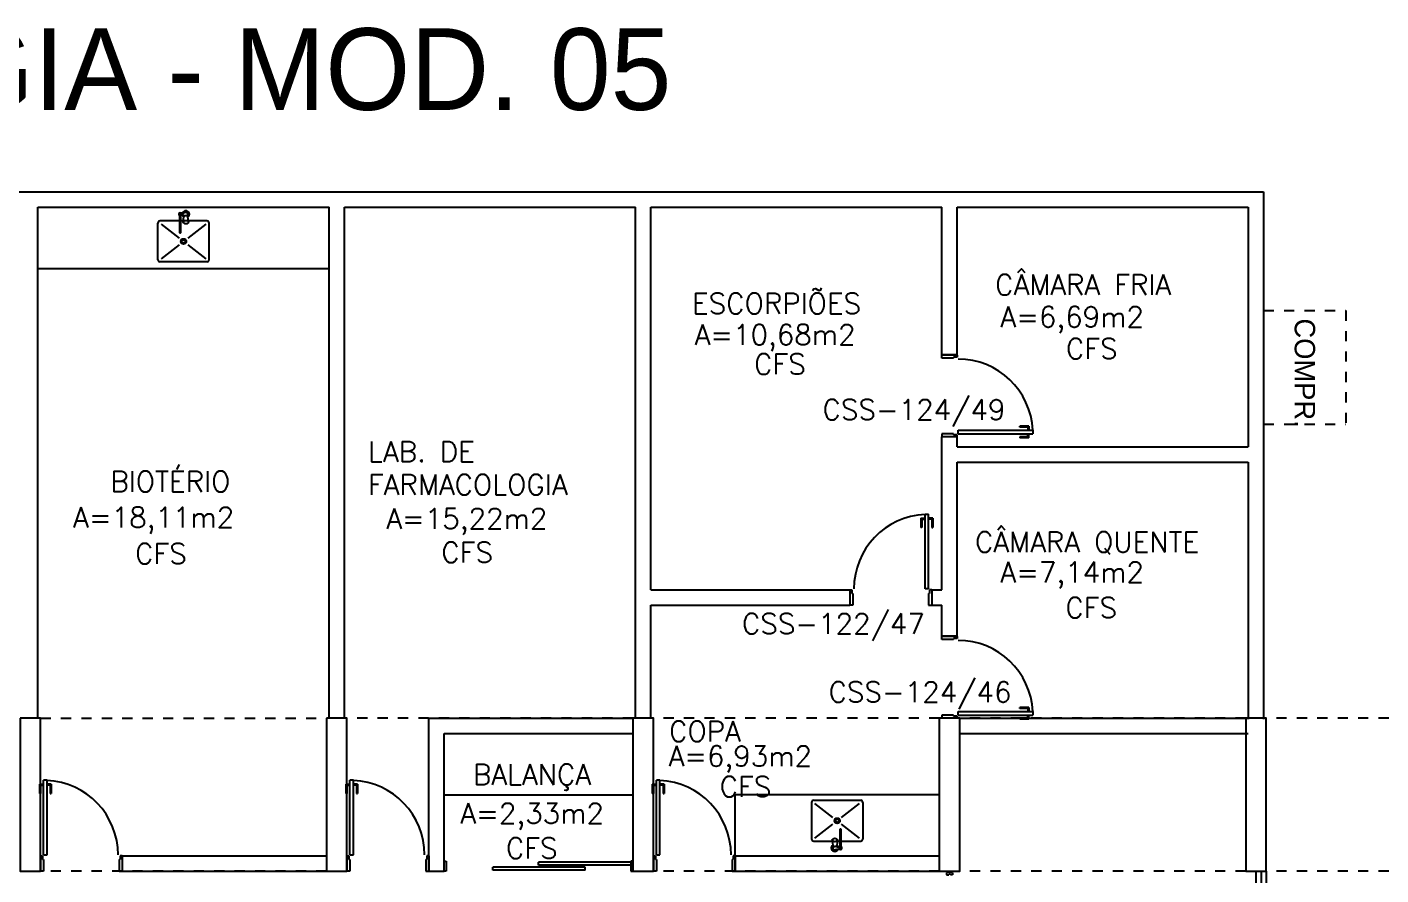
# Model space of a CAD drawing. Extents: x -248 to -11, y 347 to 447.
# Drawn here: x -120.2 to -106.94, y 405.54 to 413.85 of the extents above; entities that cross this region are included whole.
import ezdxf
from ezdxf.enums import TextEntityAlignment as Align

# ---------------------------------------------------------------- set-up
doc = ezdxf.new("R2010")
doc.units = 0
doc.header["$LTSCALE"] = 0.02
doc.header["$MEASUREMENT"] = 0
doc.linetypes.add('HIDDEN2', pattern=[0.1875, 0.125, -0.0625])
doc.layers.get('0').update_dxf_attribs({"linetype": 'CONTINUOUS'})
for name, color, linetype in [('ALV', 2, 'CONTINUOUS'), ('AREA', 2, 'CONTINUOUS'), ('BANC', 2, 'CONTINUOUS'), ('DIV', 2, 'CONTINUOUS'), ('EQUIP', 1, 'CONTINUOUS'), ('ESQ', 1, 'CONTINUOUS'), ('ESTR', 3, 'CONTINUOUS'), ('JANELA', 1, 'CONTINUOUS'), ('PORTA', 2, 'CONTINUOUS'), ('PROJ', 1, 'HIDDEN2'), ('TEXT_CENTRO_CUSTO', 1, 'CONTINUOUS'), ('TEXTO', 2, 'CONTINUOUS'), ('TEXTO-ENDEREÇO', 2, 'CONTINUOUS'), ('USO', 2, 'CONTINUOUS')]:
    doc.layers.add(name, color=color, linetype=linetype)
doc.styles.add('UNB-100', font='simplex.shx', dxfattribs={"height": 0.2})
doc.styles.add('UNB-100-1', font='simplex.shx', dxfattribs={"height": 0.2})

# ---------------------------------------------------------------- blocks, each defined once
blk = doc.blocks.new('PE80-SSS')
for p, q in [((0.075, 0), (-0.075, 0)), ((-0.075, -0.03), (-0.075, 0)), ((0.075, 0), (0.075, -0.02)), ((0.777, 0.01), (0.687, 0.01)), ((0.687, 0), (0.687, 0.01)), ((0.777, 0.01), (0.777, -0.03)), ((0.04, -0.03), (-0.075, -0.03)), ((0.075, -0.02), (0.04, -0.02)), ((0.04, -0.03), (0.04, -0.02)), ((0.085, -0.03), (0.817, -0.03)), ((0.085, -0.03), (0.085, -0.065)), ((0.085, -0.065), (0.817, -0.065)), ((0.767, 0), (0.687, 0)), ((0.767, -0.095), (0.687, -0.095)), ((0.687, -0.095), (0.687, -0.105)), ((0.777, -0.105), (0.687, -0.105)), ((0.767, 0), (0.767, -0.03)), ((0.767, -0.095), (0.767, -0.065)), ((0.777, -0.105), (0.777, -0.065)), ((0.817, -0.065), (0.817, -0.03)), ((0.04, -0.771), (-0.075, -0.771)), ((-0.075, -0.771), (-0.075, -0.801)), ((0.04, -0.771), (0.04, -0.781)), ((0.075, -0.781), (0.04, -0.781)), ((0.075, -0.801), (0.075, -0.781)), ((0.075, -0.801), (-0.075, -0.801)), ((0.075, -0.802), (-0.075, -0.802))]:
    blk.add_line(p, q)
blk.add_arc((0.085, -0.03), 0.731, 270, 357.3429)
blk = doc.blocks.new('PILAR-SSS')
blk.add_lwpolyline([(0.003, -26.452), (0.003, -27.952), (0.203, -27.952), (0.203, -26.452)], close=True)
blk = doc.blocks.new('INOXA1-P-SSS')
for p, q in [((0.12, 0.23), (0.12, 0.047)), ((0.22, 0.25), (0.14, 0.25)), ((0.15, 0.22), (0.287, 0.043)), ((0.5, 0.25), (0.22, 0.25)), ((0.353, 0.043), (0.49, 0.22)), ((0.52, 0.23), (0.52, -0.23)), ((0.043, 0.008), (0.043, -0.022)), ((0.062, 0.04), (0.071, 0.04)), ((0.131, 0.048), (0.076, 0.043)), ((0.131, -0.002), (0.076, 0.003)), ((0.22, -0.027), (0.054, -0.027)), ((0.22, -0.037), (0.054, -0.037)), ((0.063, -0.003), (0.063, -0.021)), ((0.12, -0.001), (0.12, -0.027)), ((0.12, -0.037), (0.12, -0.23)), ((0.15, -0.22), (0.287, -0.043)), ((0.231, -0.027), (0.22, -0.027)), ((0.231, -0.037), (0.22, -0.037)), ((0.353, -0.043), (0.49, -0.22)), ((0.22, -0.25), (0.14, -0.25)), ((0.5, -0.25), (0.22, -0.25))]:
    blk.add_line(p, q)
blk.add_lwpolyline([(0.076, 0.003), (0.072, 0.004), (0.069, 0.009), (0.067, 0.015), (0.066, 0.023), (0.067, 0.031), (0.069, 0.037), (0.072, 0.042), (0.076, 0.043)])
blk.add_lwpolyline([(0.131, 0.048), (0.137, 0.046), (0.143, 0.041), (0.147, 0.033), (0.148, 0.023), (0.147, 0.013), (0.143, 0.006), (0.137, 0), (0.131, -0.002), (0.125, 0), (0.119, 0.006), (0.115, 0.013), (0.114, 0.023), (0.115, 0.033), (0.119, 0.041), (0.125, 0.046)], close=True)
for radius in [0.0266, 0.0163]:
    blk.add_circle((0.32, 0), radius)
for centre, radius, start, end in [((0.14, 0.23), 0.02, 90, 180), ((0.5, 0.23), 0.02, 360, 90), ((0.054, 0.023), 0.0349, 36.1705, 252.2568), ((0.054, 0.023), 0.0189, 62.7367, 235.7375), ((0.073, -0.003), 0.01, 102.8285, 180), ((0.054, 0.023), 0.0349, 285.5373, 323.9987), ((0.054, -0.032), 0.0145, 20.161, 339.839), ((0.054, -0.032), 0.005, 90.0037, 269.9963), ((0.231, -0.032), 0.00738, 222.6559, 137.3441), ((0.231, -0.032), 0.005, 269.9935, 90.0065), ((0.14, -0.23), 0.02, 180, 270), ((0.5, -0.23), 0.02, 270, 360)]:
    blk.add_arc(centre, radius, start, end)
blk = doc.blocks.new('PD80-SSS')
at = {"color": 1}
for p, q in [((-0.777, 0.01), (-0.777, -0.03)), ((-0.777, 0.01), (-0.687, 0.01)), ((-0.687, 0), (-0.687, 0.01)), ((-0.777, -0.105), (-0.777, -0.065)), ((-0.777, -0.105), (-0.687, -0.105)), ((-0.767, 0), (-0.767, -0.03)), ((-0.767, 0), (-0.687, 0)), ((-0.767, -0.095), (-0.767, -0.065)), ((-0.767, -0.095), (-0.687, -0.095)), ((-0.687, -0.095), (-0.687, -0.105))]:
    blk.add_line(p, q, dxfattribs=at)
at = {"color": 2}
for p, q in [((-0.075, 0), (0.075, 0)), ((0.075, -0.03), (0.075, 0)), ((-0.817, -0.065), (-0.817, -0.03)), ((-0.085, -0.03), (-0.817, -0.03)), ((-0.085, -0.065), (-0.817, -0.065)), ((-0.085, -0.03), (-0.085, -0.065)), ((-0.075, 0), (-0.075, -0.02)), ((-0.075, -0.02), (-0.04, -0.02)), ((-0.04, -0.03), (-0.04, -0.02)), ((-0.04, -0.03), (0.075, -0.03)), ((-0.075, -0.781), (-0.04, -0.781)), ((-0.075, -0.801), (-0.075, -0.781)), ((-0.04, -0.771), (0.075, -0.771)), ((-0.04, -0.771), (-0.04, -0.781)), ((0.075, -0.771), (0.075, -0.801)), ((-0.075, -0.801), (0.075, -0.801)), ((-0.075, -0.802), (0.075, -0.802))]:
    blk.add_line(p, q, dxfattribs=at)
at = {"color": 1}
blk.add_arc((-0.085, -0.03), 0.731, 182.6571, 270, dxfattribs=at)
blk = doc.blocks.new('MTINI-SSS')
for p, q in [((-0.03, 0.008), (-0.03, 0.028)), ((-0.03, 0.028), (-0.008, 0.028)), ((-0.03, 0.008), (-0.02, 0.008)), ((-0.02, 0), (-0.02, 0.008)), ((-0.001, 0), (-0.02, 0)), ((-0.008, 0.019), (-0.008, 0.028)), ((0.008, 0.019), (-0.008, 0.019)), ((0.005, 0), (-0.005, 0)), ((0.02, 0), (-0.001, 0)), ((0, -0.005), (0, 0.005)), ((0.008, 0.019), (0.008, 0.028)), ((0.03, 0.028), (0.008, 0.028)), ((0.03, 0.008), (0.02, 0.008)), ((0.02, 0), (0.02, 0.008)), ((0.03, 0.008), (0.03, 0.028))]:
    blk.add_line(p, q)
blk = doc.blocks.new('COMP-SSS')
at = {"layer": 'PROJ'}
for p, q in [((0.804, 1.112), (0, 1.112)), ((0, 0), (0, 1.112)), ((0.805, 0), (0, 0))]:
    blk.add_line(p, q, dxfattribs=at)
at = {"layer": 'USO'}
blk.add_text('COMPR.', height=0.2, rotation=90, dxfattribs=at).set_placement((0.501, 0.077))

msp = doc.modelspace()

# ---------------------------------------------------------------- linework, layer by layer
at = {"layer": 'ALV'}
for p, q in [((-129.266, 412.233), (-108.091, 412.233)), ((-108.091, 412.233), (-108.091, 407.068)), ((-120.091, 407.077), (-120.091, 412.083)), ((-120.091, 412.083), (-117.241, 412.083)), ((-117.241, 407.077), (-117.241, 412.083)), ((-117.091, 407.077), (-117.091, 412.083)), ((-117.091, 412.083), (-114.241, 412.083)), ((-114.241, 407.077), (-114.241, 412.083)), ((-114.091, 408.333), (-114.091, 412.083)), ((-114.091, 412.083), (-111.241, 412.083)), ((-111.241, 410.634), (-111.241, 412.083)), ((-111.091, 412.083), (-108.241, 412.083)), ((-111.091, 410.634), (-111.091, 412.083)), ((-108.241, 412.083), (-108.241, 409.733)), ((-111.091, 410.634), (-111.241, 410.634)), ((-111.091, 409.833), (-111.241, 409.833)), ((-111.241, 408.333), (-111.241, 409.833)), ((-111.091, 409.733), (-111.091, 409.833)), ((-111.091, 409.733), (-108.241, 409.733)), ((-111.091, 409.583), (-108.241, 409.583)), ((-111.091, 407.877), (-111.091, 409.583)), ((-108.241, 409.583), (-108.241, 407.068)), ((-114.091, 408.333), (-112.143, 408.333)), ((-112.143, 408.333), (-112.143, 408.183)), ((-111.341, 408.333), (-111.241, 408.333)), ((-111.341, 408.333), (-111.341, 408.183)), ((-114.091, 407.077), (-114.091, 408.183)), ((-114.091, 408.183), (-112.143, 408.183)), ((-111.341, 408.183), (-111.241, 408.183)), ((-111.241, 407.877), (-111.241, 408.183)), ((-111.091, 407.877), (-111.241, 407.877)), ((-116.265, 405.577), (-116.265, 407.077)), ((-116.265, 407.077), (-114.266, 407.077)), ((-111.066, 407.077), (-108.241, 407.077)), ((-116.115, 405.577), (-116.115, 406.927)), ((-116.115, 406.927), (-114.266, 406.927)), ((-111.066, 406.927), (-108.241, 406.927)), ((-119.263, 405.727), (-117.266, 405.727)), ((-119.263, 405.577), (-119.263, 405.727)), ((-116.286, 405.607), (-116.287, 405.607)), ((-113.265, 405.577), (-113.265, 405.727)), ((-113.265, 405.727), (-111.266, 405.727)), ((-119.263, 405.577), (-117.266, 405.577)), ((-116.265, 405.577), (-116.115, 405.577)), ((-113.265, 405.577), (-111.266, 405.577))]:
    msp.add_line(p, q, dxfattribs=at)
at = {"layer": 'BANC'}
for p, q in [((-120.091, 411.483), (-117.241, 411.483)), ((-116.115, 406.327), (-114.266, 406.327)), ((-113.265, 405.727), (-113.265, 406.327)), ((-111.267, 406.327), (-113.265, 406.327))]:
    msp.add_line(p, q, dxfattribs=at)
at = {"layer": 'ESQ'}
for p, q in [((-108.166, 405.577), (-108.166, 403.537)), ((-108.116, 405.577), (-108.116, 403.537)), ((-108.066, 405.577), (-108.066, 403.537))]:
    msp.add_line(p, q, dxfattribs=at)
at = {"layer": 'JANELA', "color": 3}
for p, q in [((-116.115, 405.677), (-116.095, 405.677)), ((-116.095, 405.677), (-116.095, 405.577)), ((-115.638, 405.587), (-115.638, 405.617)), ((-114.733, 405.617), (-115.638, 405.617)), ((-115.191, 405.637), (-115.191, 405.667)), ((-114.286, 405.667), (-115.191, 405.667)), ((-114.286, 405.637), (-115.191, 405.637)), ((-114.733, 405.587), (-114.733, 405.617)), ((-114.286, 405.677), (-114.286, 405.577)), ((-114.266, 405.677), (-114.286, 405.677)), ((-116.095, 405.577), (-116.115, 405.577)), ((-114.733, 405.587), (-115.638, 405.587)), ((-114.286, 405.577), (-114.266, 405.577))]:
    msp.add_line(p, q, dxfattribs=at)
at = {"layer": 'PORTA'}
for p, q in [((-116.115, 405.677), (-116.115, 405.677)), ((-116.115, 405.577), (-116.115, 405.677)), ((-114.266, 405.677), (-114.266, 405.577)), ((-114.266, 405.677), (-114.266, 405.677)), ((-116.115, 405.577), (-116.115, 405.577)), ((-114.266, 405.577), (-114.266, 405.577))]:
    msp.add_line(p, q, dxfattribs=at)
at = {"layer": 'PROJ'}
for p, q in [((-120.066, 407.077), (-117.266, 407.077)), ((-114.266, 407.077), (-117.066, 407.077)), ((-111.266, 407.077), (-114.066, 407.077)), ((-108.266, 407.077), (-111.066, 407.077)), ((-105.266, 407.077), (-108.066, 407.077)), ((-117.266, 405.577), (-120.066, 405.577)), ((-111.266, 405.577), (-114.066, 405.577)), ((-108.266, 405.577), (-111.066, 405.577)), ((-105.266, 405.577), (-108.066, 405.577))]:
    msp.add_line(p, q, dxfattribs=at)

# ---------------------------------------------------------------- block references
at = {"layer": 'DIV', "rotation": 179.9999999764969}
msp.add_blockref('MTINI-SSS', (-111.166, 405.57), dxfattribs=at)
at = {"layer": 'EQUIP'}
for p, rotation in [((-118.666, 412.067), 269.9999998824844), ((-112.266, 405.752), 89.9999998589812)]:
    msp.add_blockref('INOXA1-P-SSS', p, dxfattribs=dict(at, rotation=rotation))
at = {"layer": 'ESQ'}
for name, p, rotation in [('PD80-SSS', (-111.166, 409.833), 179.9999999764969), ('PD80-SSS', (-111.341, 408.258), 269.9999999764969), ('PD80-SSS', (-111.166, 407.077), 179.9999999764969), ('PE80-SSS', (-120.067, 405.652), 89.99999997649687), ('PE80-SSS', (-117.066, 405.652), 89.99999997649687), ('PE80-SSS', (-114.066, 405.652), 89.99999997649687)]:
    msp.add_blockref(name, p, dxfattribs=dict(at, rotation=rotation))
at = {"layer": 'ESTR'}
for p in [(-120.269, 433.53), (-117.269, 433.53), (-114.269, 433.53), (-111.269, 433.53), (-108.269, 433.53)]:
    msp.add_blockref('PILAR-SSS', p, dxfattribs=at)
at = {"layer": 'PROJ', "rotation": 179.9999999764969}
msp.add_blockref('COMP-SSS', (-107.286, 411.069), dxfattribs=at)

# ---------------------------------------------------------------- texts
at = {"layer": 'AREA', "style": 'UNB-100'}
for s, p in [('A=6,69m2', (-110.668, 410.908)), ('A=10,68m2', (-113.663, 410.733)), ('A=18,11m2', (-119.747, 408.944)), ('A=15,22m2', (-116.681, 408.932)), ('A=7,14m2', (-110.668, 408.407)), ('A=6,93m2', (-113.918, 406.605)), ('A=2,33m2', (-115.955, 406.044))]:
    msp.add_text(s, height=0.2, dxfattribs=at).set_placement(p)
at = {"layer": 'TEXT_CENTRO_CUSTO', "style": 'UNB-100'}
for p in [(-109.774, 410.596), (-112.827, 410.445), (-118.887, 408.589), (-115.889, 408.601), (-109.779, 408.059), (-113.164, 406.306), (-115.257, 405.703)]:
    msp.add_text('CFS', height=0.2, dxfattribs=at).set_placement(p, align=Align.CENTER)
at = {"layer": 'TEXTO', "style": 'UNB-100'}
for s, p in [('CÂMARA FRIA', (-110.72, 411.222)), ('ESCORPIÕES', (-113.687, 411.039)), ('LAB. DE ', (-116.86, 409.587)), ('BIOTÉRIO', (-119.382, 409.295)), ('FARMACOLOGIA', (-116.86, 409.264)), ('CÂMARA QUENTE', (-110.917, 408.703)), ('COPA', (-113.912, 406.848)), ('BALANÇA', (-115.833, 406.425))]:
    msp.add_text(s, height=0.2, dxfattribs=at).set_placement(p)
at = {"layer": 'TEXTO-ENDEREÇO', "style": 'UNB-100-1'}
for s, p in [('CSS-124/49', (-111.514, 409.999)), ('CSS-122/47', (-112.303, 407.902)), ('CSS-124/46', (-111.455, 407.233))]:
    msp.add_text(s, height=0.2, rotation=360, dxfattribs=at).set_placement(p, align=Align.CENTER)
at = {"layer": 'USO'}
msp.add_text('CFS-LAB. TOXINOLOGIA - MOD. 05', height=0.8, dxfattribs=at).set_placement((-131.603, 413.035))

doc.saveas('drawing.dxf')
